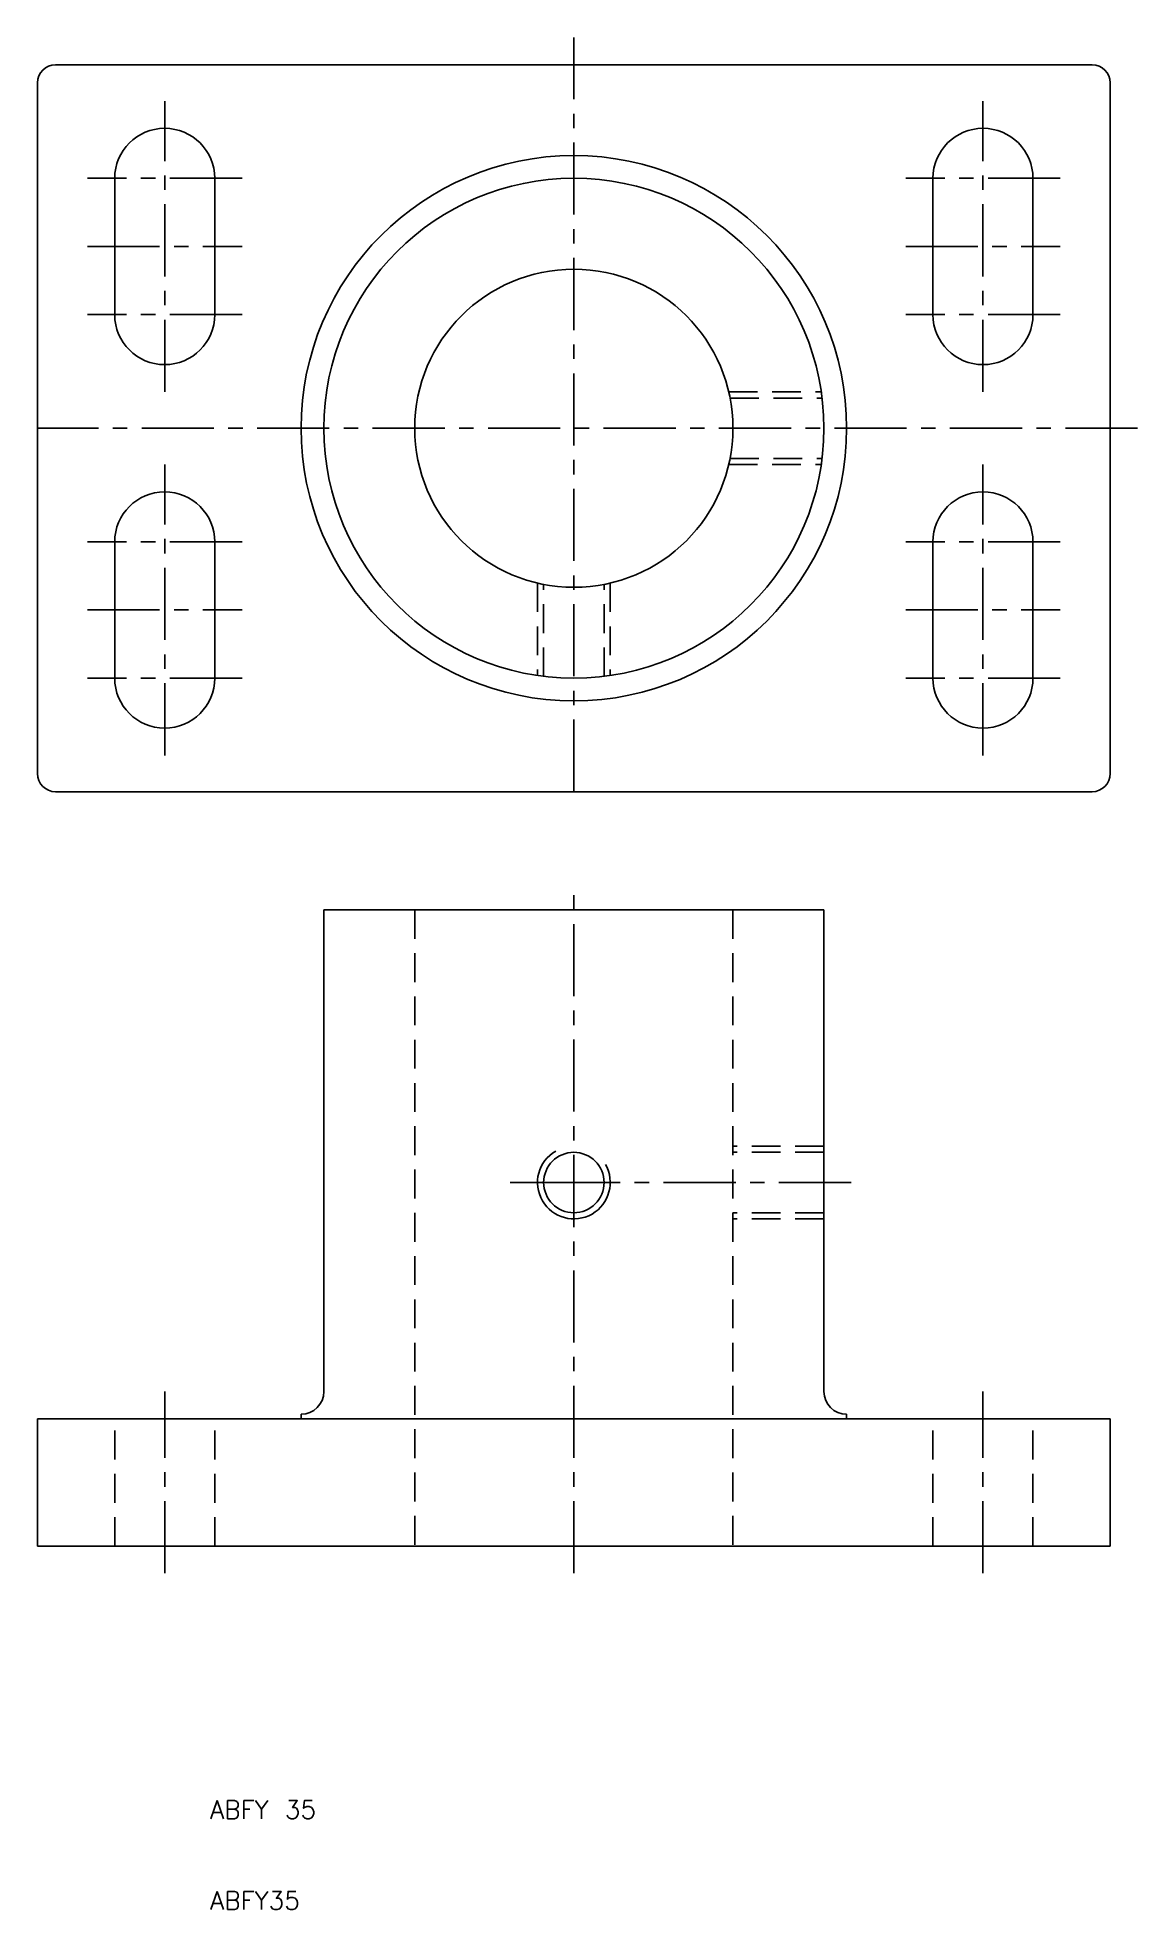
# Model space of a CAD drawing. Extents: x -9 to 112, y 10 to 216.
import ezdxf

# ---------------------------------------------------------------- set-up
doc = ezdxf.new("R2010")
doc.units = 0
doc.header["$LTSCALE"] = 0.25
doc.linetypes.add('CENTER', pattern=[50.8, 31.75, -6.35, 6.35, -6.35])
doc.linetypes.add('DASHED', pattern=[19.05, 12.7, -6.35])
doc.layers.get('0').update_dxf_attribs({"linetype": 'CONTINUOUS'})
doc.layers.add('CENTER', color=1, linetype='CENTER')
doc.styles.get("Standard").update_dxf_attribs({"font": 'txt.shx', "bigfont": 'extfont.shx'})

msp = doc.modelspace()

# ---------------------------------------------------------------- linework, layer by layer
for p, q in [((-7, 213), (107, 213)), ((-9, 135), (-9, 211)), ((109, 135), (109, 211)), ((-0.5, 200.5), (-0.5, 185.5)), ((10.5, 200.5), (10.5, 185.5)), ((89.5, 200.5), (89.5, 185.5)), ((100.5, 200.5), (100.5, 185.5)), ((-0.5, 160.5), (-0.5, 145.5)), ((10.5, 160.5), (10.5, 145.5)), ((89.5, 160.5), (89.5, 145.5)), ((100.5, 160.5), (100.5, 145.5)), ((-7, 133), (107, 133)), ((22.5, 120), (77.5, 120)), ((22.5, 67), (22.5, 120)), ((77.5, 67), (77.5, 120)), ((-9, 50), (-9, 64)), ((-9, 64), (22.5, 64)), ((20, 64.5), (20, 64)), ((22.5, 64), (50, 64)), ((77.5, 64), (50, 64)), ((109, 64), (77.5, 64)), ((80, 64.5), (80, 64)), ((109, 50), (109, 64)), ((50, 50), (-9, 50)), ((50, 50), (109, 50))]:
    msp.add_line(p, q)
at = {"color": 3, "linetype": 'DASHED'}
for p, q in [((67.036725, 177), (77.207536, 177)), ((67.181512, 176.3235), (77.298431, 176.3235)), ((67.036725, 169), (77.207536, 169)), ((67.181512, 169.6765), (77.298431, 169.6765)), ((46, 155.963275), (46, 145.792464)), ((46.6765, 145.701569), (46.6765, 155.818488)), ((53.3235, 145.701569), (53.3235, 155.818488)), ((54, 155.963275), (54, 145.792464)), ((32.5, 120), (32.5, 50)), ((67.5, 120), (67.5, 50)), ((77.5, 94), (67.5, 94)), ((77.5, 93.3235), (67.5, 93.3235)), ((77.5, 86.6765), (67.5, 86.6765)), ((77.5, 86), (67.5, 86)), ((-0.5, 50), (-0.5, 64)), ((10.5, 50), (10.5, 64)), ((89.5, 50), (89.5, 64)), ((100.5, 50), (100.5, 64))]:
    msp.add_line(p, q, dxfattribs=at)
for centre, radius in [((50, 173), 30), ((50, 173), 27.5), ((50, 173), 17.5), ((50, 90), 3.3235)]:
    msp.add_circle(centre, radius)
for centre, radius, start, end in [((-7, 211), 2, 90, 180), ((107, 211), 2, 0, 90), ((5, 200.5), 5.5, 0, 180), ((95, 200.5), 5.5, 0, 180), ((5, 185.5), 5.5, 180, 0), ((95, 185.5), 5.5, 180, 0), ((5, 160.5), 5.5, 0, 180), ((95, 160.5), 5.5, 0, 180), ((5, 145.5), 5.5, 180, 0), ((95, 145.5), 5.5, 180, 0), ((-7, 135), 2, 180, 270), ((107, 135), 2, 270, 0), ((20, 67), 2.5, 270, 0), ((80, 67), 2.5, 180, 270)]:
    msp.add_arc(centre, radius, start, end)
at = {"color": 3}
msp.add_arc((50, 90), 4, 120, 30, dxfattribs=at)
at = {"layer": 'CENTER', "color": 1, "linetype": 'CENTER'}
for p, q in [((50, 133), (50, 216)), ((5, 177), (5, 209)), ((95, 177), (95, 209)), ((13.5, 200.5), (-3.5, 200.5)), ((103.5, 200.5), (86.5, 200.5)), ((-3.5, 193), (13.5, 193)), ((86.5, 193), (103.5, 193)), ((13.5, 185.5), (-3.5, 185.5)), ((103.5, 185.5), (86.5, 185.5)), ((112, 173), (-9, 173)), ((5, 137), (5, 169)), ((95, 137), (95, 169)), ((13.5, 160.5), (-3.5, 160.5)), ((103.5, 160.5), (86.5, 160.5)), ((-3.5, 153), (13.5, 153)), ((86.5, 153), (103.5, 153)), ((13.5, 145.5), (-3.5, 145.5)), ((103.5, 145.5), (86.5, 145.5)), ((50, 47), (50, 123)), ((43, 90), (50, 90)), ((80.5, 90), (50, 90)), ((5, 47), (5, 67)), ((95, 47), (95, 67))]:
    msp.add_line(p, q, dxfattribs=at)

# ---------------------------------------------------------------- texts
for s, p in [('ABFY 35', (10, 20)), ('ABFY35', (10, 10))]:
    msp.add_text(s, height=2).set_placement(p)

doc.saveas('drawing.dxf')
